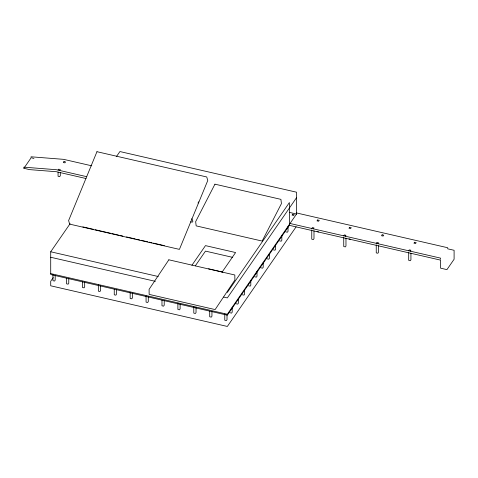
<?xml version="1.0" encoding="UTF-8"?>
<svg xmlns="http://www.w3.org/2000/svg" width="478" height="478" viewBox="0 0 478 478"><rect width="100%" height="100%" fill="white"/><g stroke="black" fill="none" stroke-linecap="round" stroke-linejoin="round"><path stroke-width="0.72" d="M86.046 178.533L56.458 171.727L29.409 169.606L23.9 168.25L31.064 157.871L31.064 156.796L63.622 159.347L91.77 165.824M58.065 170.096L58.704 169.176L60.306 169.541L59.666 170.467M227.337 292.428L289.375 202.576L289.375 225.329L227.337 315.181L50.71 274.533L50.71 251.775L70.123 223.662M116.542 156.431L119.918 151.55L296.539 192.204L296.539 214.24M53.243 277.587L50.71 281.249L50.71 285.796L227.337 326.45L296.115 226.835M197.988 203.025L198.83 201.8M191.923 265.26L205.48 245.62L235.594 252.551L222.037 272.191M195.311 265.84L205.48 251.111L232.726 257.379M296.539 197.689L227.337 297.914L223.704 297.077M289.375 224.403L227.337 314.255L50.71 273.601M289.799 223.794L296.539 214.03L289.274 212.357M311.758 228.484L312.397 227.564L313.992 227.928L313.359 228.854M343.736 235.845L344.375 234.925L345.97 235.29L345.337 236.216M376.246 243.326L376.885 242.406L378.48 242.776L377.847 243.696M408.696 250.795L409.329 249.875L410.931 250.239L410.291 251.165M296.539 212.949L447.707 247.741L447.707 248.823L454.1 250.293L454.1 259.249L446.936 269.628L440.543 268.152L440.543 260.122L289.375 225.329M86.769 176.699L56.458 169.72L23.9 167.169L23.9 168.25M289.375 223.328L440.543 258.12L440.543 259.196M317.01 231.591L318.611 231.955M348.988 238.946L350.589 239.317M285.79 231.878L287.392 232.242L288.025 231.322L288.025 226.453M279.588 240.864L281.184 241.229L281.823 240.309L281.823 235.439M190.668 221.852L192.264 222.222L192.903 221.296L191.78 218.637M273.386 249.845L274.981 250.215L275.621 249.289L275.621 244.425M267.178 258.831L268.779 259.201L269.413 258.275L269.413 253.412M82.849 226.877L93.766 229.392M95.224 229.727L106.134 232.236M107.592 232.571L110.502 233.24M111.96 233.581L118.508 235.086M119.96 235.421L122.87 236.09M126.509 236.927L135.244 238.934M136.696 239.269L139.606 239.944M141.064 240.279L147.612 241.784M149.064 242.119L151.98 242.788M153.432 243.123L164.348 245.638M260.976 267.817L262.571 268.188L263.211 267.262L263.211 262.392M254.774 276.804L256.369 277.168L257.009 276.248L257.009 271.379M208.557 268.803L222.808 272.084M248.566 285.784L250.167 286.155L250.801 285.235L250.801 280.365M242.364 294.771L243.959 295.141L244.599 294.215L244.599 289.351M50.71 251.775L158.284 276.535M50.71 257.266L155.38 281.351M236.162 303.757L237.757 304.127L238.397 303.201L238.397 298.332M229.954 312.743L231.555 313.108L232.194 312.188L232.194 307.318M31.883 157.937L33.95 158.445M410.931 253.185L410.931 259.805L410.291 260.725L408.696 260.355L408.696 252.27M378.48 245.716L378.48 252.336L377.847 253.256L376.246 252.892L376.246 244.802M345.97 238.146L345.97 245.997L345.337 246.923L343.736 246.552L343.736 237.273M313.992 230.784L313.992 238.642L313.359 239.562L311.758 239.191L311.758 229.912M227.014 314.823L227.014 319.686L226.375 320.613L224.774 320.242L224.774 313.986M211.939 311.351L211.939 316.221L211.306 317.141L209.705 316.777L209.705 311.214M196.034 307.695L196.034 312.558L195.394 313.484L193.793 313.114L193.793 306.858M180.122 304.032L180.122 308.896L179.489 309.822L177.888 309.451L177.888 303.195M164.217 300.369L164.217 305.233L163.578 306.159L161.976 305.789L161.976 300.226M148.305 296.707L148.305 301.576L147.666 302.496L146.071 302.132L146.071 295.87M132.394 293.044L132.394 297.914L131.761 298.834L130.159 298.469L130.159 292.207M116.489 289.381L116.489 294.251L115.849 295.177L114.254 294.807L114.254 289.244M100.577 285.725L100.577 290.588L99.944 291.514L98.343 291.144L98.343 284.888M84.672 282.062L84.672 286.925L84.032 287.852L82.431 287.481L82.431 281.225M68.76 278.399L68.76 283.269L68.121 284.189L66.526 283.818L66.526 278.262M60.306 172.301L60.306 175.749L59.666 176.669L58.065 176.304L58.065 172.164M55.185 275.274L55.185 280.144L54.546 281.064L52.95 280.7L52.95 274.438M96.956 151.699L68.617 220.561L69.633 224.11L179.423 249.379L207.763 180.517L206.747 176.968L96.956 151.699M214.939 184.173L195.663 221.631L196.165 225.879L262.147 241.067L281.428 203.616L280.921 199.362L214.939 184.173M168.848 259.805L149.094 289.357L149.142 294.394L215.124 309.577L234.877 280.03L234.829 274.993L168.848 259.805M63.956 161.57L63.317 162.49L64.918 162.861L65.558 161.934L63.956 161.57M292.703 214.216L292.07 215.142L293.665 215.506L294.305 214.586L292.703 214.216M317.649 219.958L317.01 220.878L318.611 221.248L319.244 220.328L317.649 219.958M349.627 227.319L348.988 228.239L350.589 228.609L351.222 227.683L349.627 227.319M382.137 234.8L381.498 235.726L383.099 236.09L383.732 235.17L382.137 234.8M414.581 242.268L413.948 243.188L415.543 243.559L416.183 242.633L414.581 242.268"/></g></svg>
